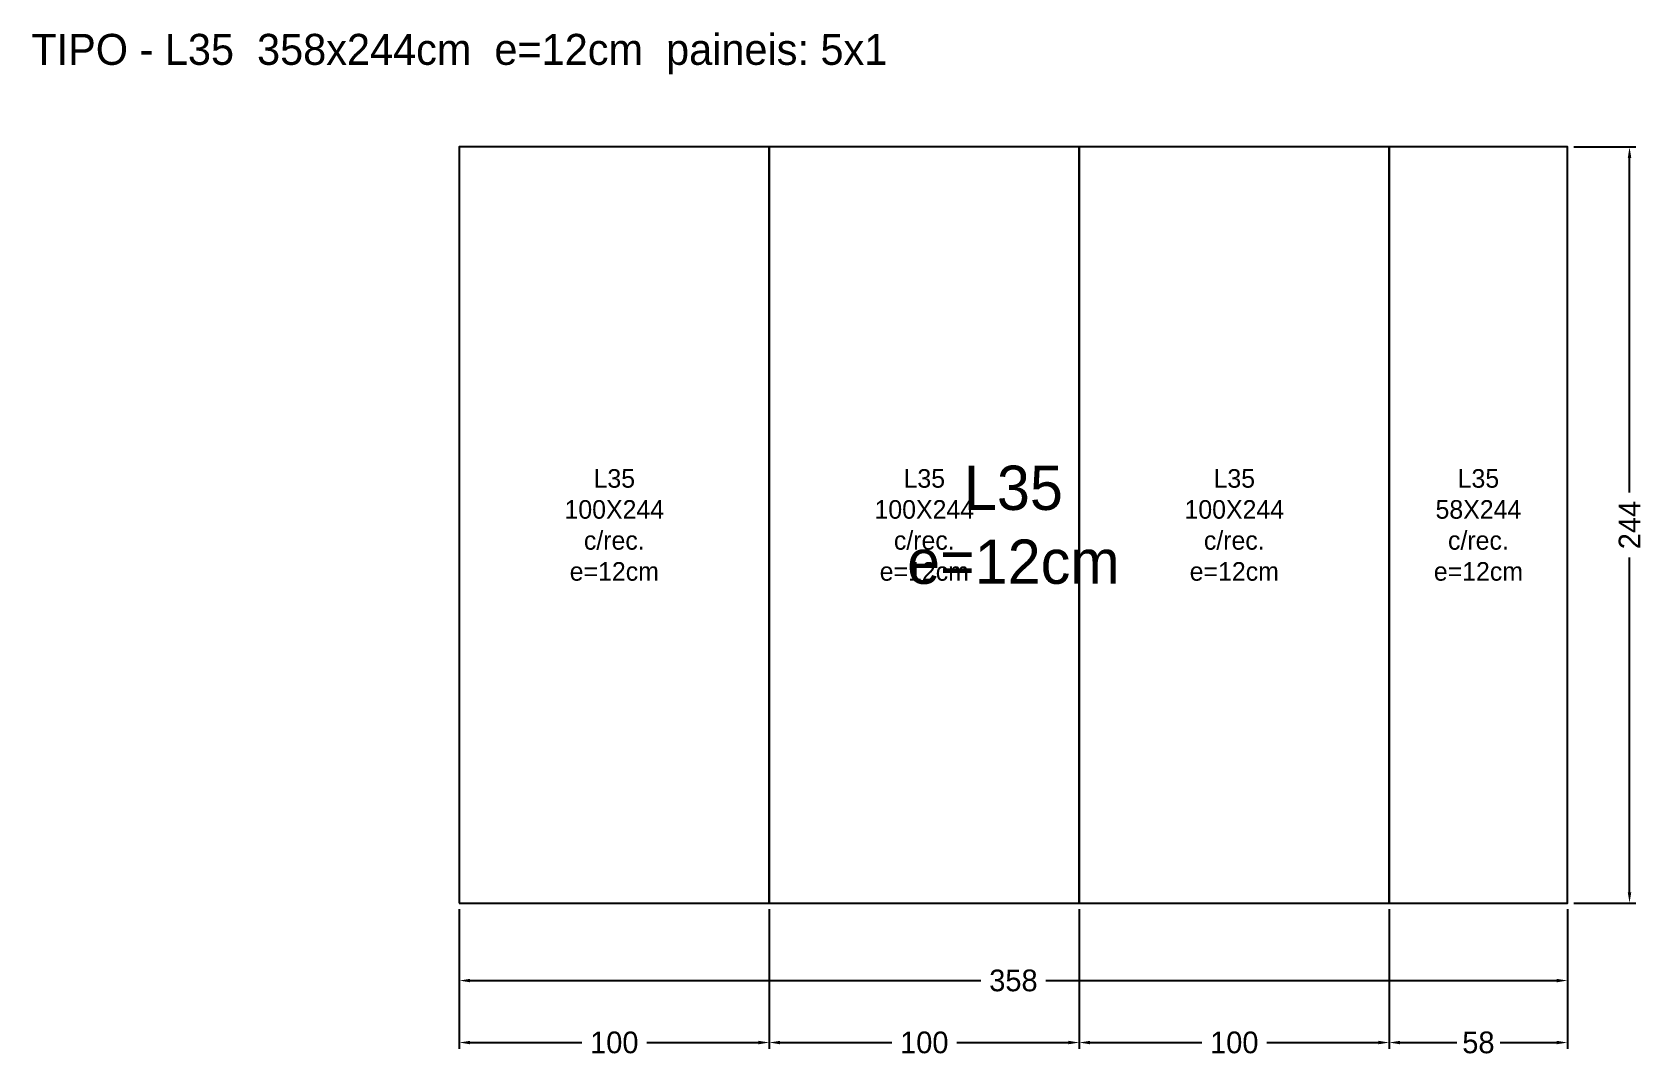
# Model space of a CAD drawing. Header units: metres. Extents: x -138 to 382, y -50 to 281.
import ezdxf

# ---------------------------------------------------------------- set-up
doc = ezdxf.new("R2010")
doc.units = ezdxf.units.M
for name, color, linetype in [('AUX00', 2, 'Continuous'), ('Contorno', 7, 'Continuous'), ('COTA', 3, 'Continuous'), ('NOMENCLATURA', 2, 'Continuous'), ('Paineis', 3, 'Continuous'), ('Texto Secao', 2, 'Continuous')]:
    doc.layers.add(name, color=color, linetype=linetype)
doc.dimstyles.new('COTA_LJ', dxfattribs={"dimtxt": 7, "dimasz": 3.5, "dimexe": 2, "dimexo": 2, "dimgap": 1.5, "dimtad": 1, "dimdec": 1, "dimcen": 2.5, "dimclrd": 3, "dimclre": 3, "dimclrt": 3, "dimazin": 3, "dimtfac": 1, "dimtmove": 0, "dimatfit": 3})

# ---------------------------------------------------------------- blocks, each defined once
blk = doc.blocks.new('_CLOSEDFILLED')
at = {"color": 0, "linetype": 'BYBLOCK'}
blk.add_solid([(-1, 0.16), (0, 0), (-1, -0.16)], dxfattribs=at)
blk = doc.blocks.new('*D1')
at = {"color": 3}
for p, q in [((0, -2), (0, -27)), ((357.5, -2), (357.5, -27)), ((3.5, -25), (168.25, -25)), ((189.25, -25), (354, -25))]:
    blk.add_line(p, q, dxfattribs=at)
at = {"layer": 'Defpoints'}
for p in [(0, 0), (357.5, 0), (0, -25)]:
    blk.add_point(p, dxfattribs=at)
at = {"layer": 'COTA', "color": 3, "xscale": 3.5, "yscale": 3.5, "rotation": 180}
blk.add_blockref('_CLOSEDFILLED', (0, -25), dxfattribs=at)
at = {"layer": 'COTA', "color": 3, "xscale": 3.5, "yscale": 3.5}
blk.add_blockref('_CLOSEDFILLED', (357.5, -25), dxfattribs=at)
at = {"layer": 'COTA', "color": 3, "insert": (178.75, -25), "char_height": 7, "attachment_point": 5}
blk.add_mtext('358', dxfattribs=at)
blk = doc.blocks.new('*D2')
at = {"color": 3}
for p, q in [((359.5, 244), (379.5, 244)), ((377.5, 132.5), (377.5, 240.5)), ((377.5, 3.5), (377.5, 111.5)), ((359.5, 0), (379.5, 0))]:
    blk.add_line(p, q, dxfattribs=at)
at = {"layer": 'Defpoints'}
for p in [(357.5, 244), (357.5, 0), (377.5, 0)]:
    blk.add_point(p, dxfattribs=at)
at = {"layer": 'COTA', "color": 3, "xscale": 3.5, "yscale": 3.5}
for p, rotation in [((377.5, 244), 90), ((377.5, 0), 270)]:
    blk.add_blockref('_CLOSEDFILLED', p, dxfattribs=dict(at, rotation=rotation))
at = {"layer": 'COTA', "color": 3, "insert": (377.5, 122), "char_height": 7, "attachment_point": 5, "rotation": 90}
blk.add_mtext('244', dxfattribs=at)
blk = doc.blocks.new('*D3')
at = {"color": 3}
for p, q in [((0, -2), (0, -47)), ((100, -2), (100, -47)), ((3.5, -45), (39.5, -45)), ((60.5, -45), (96.5, -45))]:
    blk.add_line(p, q, dxfattribs=at)
at = {"layer": 'Defpoints'}
for p in [(0, 0), (100, 0), (0, -45)]:
    blk.add_point(p, dxfattribs=at)
at = {"layer": 'COTA', "color": 3, "xscale": 3.5, "yscale": 3.5, "rotation": 180}
blk.add_blockref('_CLOSEDFILLED', (0, -45), dxfattribs=at)
at = {"layer": 'COTA', "color": 3, "xscale": 3.5, "yscale": 3.5}
blk.add_blockref('_CLOSEDFILLED', (100, -45), dxfattribs=at)
at = {"layer": 'COTA', "color": 3, "insert": (50, -45), "char_height": 7, "attachment_point": 5}
blk.add_mtext('100', dxfattribs=at)
blk = doc.blocks.new('*D4')
at = {"color": 3}
for p, q in [((100, -2), (100, -47)), ((200, -2), (200, -47)), ((103.5, -45), (139.5, -45)), ((160.5, -45), (196.5, -45))]:
    blk.add_line(p, q, dxfattribs=at)
at = {"layer": 'Defpoints'}
for p in [(100, 0), (200, 0), (100, -45)]:
    blk.add_point(p, dxfattribs=at)
at = {"layer": 'COTA', "color": 3, "xscale": 3.5, "yscale": 3.5, "rotation": 180}
blk.add_blockref('_CLOSEDFILLED', (100, -45), dxfattribs=at)
at = {"layer": 'COTA', "color": 3, "xscale": 3.5, "yscale": 3.5}
blk.add_blockref('_CLOSEDFILLED', (200, -45), dxfattribs=at)
at = {"layer": 'COTA', "color": 3, "insert": (150, -45), "char_height": 7, "attachment_point": 5}
blk.add_mtext('100', dxfattribs=at)
blk = doc.blocks.new('*D5')
at = {"color": 3}
for p, q in [((200, -2), (200, -47)), ((300, -2), (300, -47)), ((203.5, -45), (239.5, -45)), ((260.5, -45), (296.5, -45))]:
    blk.add_line(p, q, dxfattribs=at)
at = {"layer": 'Defpoints'}
for p in [(200, 0), (300, 0), (200, -45)]:
    blk.add_point(p, dxfattribs=at)
at = {"layer": 'COTA', "color": 3, "xscale": 3.5, "yscale": 3.5, "rotation": 180}
blk.add_blockref('_CLOSEDFILLED', (200, -45), dxfattribs=at)
at = {"layer": 'COTA', "color": 3, "xscale": 3.5, "yscale": 3.5}
blk.add_blockref('_CLOSEDFILLED', (300, -45), dxfattribs=at)
at = {"layer": 'COTA', "color": 3, "insert": (250, -45), "char_height": 7, "attachment_point": 5}
blk.add_mtext('100', dxfattribs=at)
blk = doc.blocks.new('*D6')
at = {"color": 3}
for p, q in [((300, -2), (300, -47)), ((357.5, -2), (357.5, -47)), ((303.5, -45), (321.75, -45)), ((335.75, -45), (354, -45))]:
    blk.add_line(p, q, dxfattribs=at)
at = {"layer": 'Defpoints'}
for p in [(300, 0), (357.5, 0), (300, -45)]:
    blk.add_point(p, dxfattribs=at)
at = {"layer": 'COTA', "color": 3, "xscale": 3.5, "yscale": 3.5, "rotation": 180}
blk.add_blockref('_CLOSEDFILLED', (300, -45), dxfattribs=at)
at = {"layer": 'COTA', "color": 3, "xscale": 3.5, "yscale": 3.5}
blk.add_blockref('_CLOSEDFILLED', (357.5, -45), dxfattribs=at)
at = {"layer": 'COTA', "color": 3, "insert": (328.75, -45), "char_height": 7, "attachment_point": 5}
blk.add_mtext('58', dxfattribs=at)

msp = doc.modelspace()

# ---------------------------------------------------------------- linework, layer by layer
at = {"layer": 'Contorno'}
msp.add_lwpolyline([(0, 0), (357.5, 0), (357.5, 244), (0, 244), (0, 0)], close=True, dxfattribs=at)
at = {"layer": 'Paineis'}
for points in [[(0, 0), (100, 0), (100, 244), (0, 244)], [(100, 0), (200, 0), (200, 244), (100, 244)], [(200, 0), (300, 0), (300, 244), (200, 244)], [(300, 0), (357.5, 0), (357.5, 244), (300, 244)]]:
    msp.add_lwpolyline(points, close=True, dxfattribs=at)

# ---------------------------------------------------------------- texts
at = {"layer": 'AUX00', "char_height": 6, "attachment_point": 5}
for s, insert, width in [('\\pxqc;L35^J100X244^Jc/rec.^Je=12cm', (50, 122), 100), ('\\pxqc;L35^J100X244^Jc/rec.^Je=12cm', (150, 122), 100), ('\\pxqc;L35^J100X244^Jc/rec.^Je=12cm', (250, 122), 100), ('\\pxqc;L35^J58X244^Jc/rec.^Je=12cm', (328.75, 122), 57.5)]:
    msp.add_mtext(s, dxfattribs=dict(at, insert=insert, width=width))
at = {"layer": 'NOMENCLATURA', "insert": (0, 274), "char_height": 10, "width": 377.5, "attachment_point": 5}
msp.add_mtext('TIPO - L35  358x244cm  e=12cm  paineis: 5x1', dxfattribs=at)
at = {"layer": 'Texto Secao', "insert": (178.75, 122), "char_height": 14.3, "width": 357.5, "attachment_point": 5}
msp.add_mtext('L35\\Pe=12cm', dxfattribs=at)

# ---------------------------------------------------------------- dimensions: what is measured, and where the dimension line sits
at = {"layer": 'COTA'}
dim = msp.add_linear_dim(base=(377.5, 0), p1=(357.5, 0), p2=(357.5, 244), angle=90, dimstyle='COTA_LJ', dxfattribs=at)
dim.commit()
dim.dimension.update_dxf_attribs({"geometry": '*D2', "text_midpoint": (377.5, 122)})
for base, p1, p2, picture, middle in [((0, -25), (0, 0), (357.5, 0), '*D1', (178.75, -25)), ((0, -45), (0, 0), (100, 0), '*D3', (50, -45)), ((100, -45), (100, 0), (200, 0), '*D4', (150, -45)), ((200, -45), (200, 0), (300, 0), '*D5', (250, -45)), ((300, -45), (300, 0), (357.5, 0), '*D6', (328.75, -45))]:
    dim = msp.add_linear_dim(base=base, p1=p1, p2=p2, dimstyle='COTA_LJ', dxfattribs=at)
    dim.commit()
    dim.dimension.update_dxf_attribs({"geometry": picture, "text_midpoint": middle})

doc.saveas('drawing.dxf')
